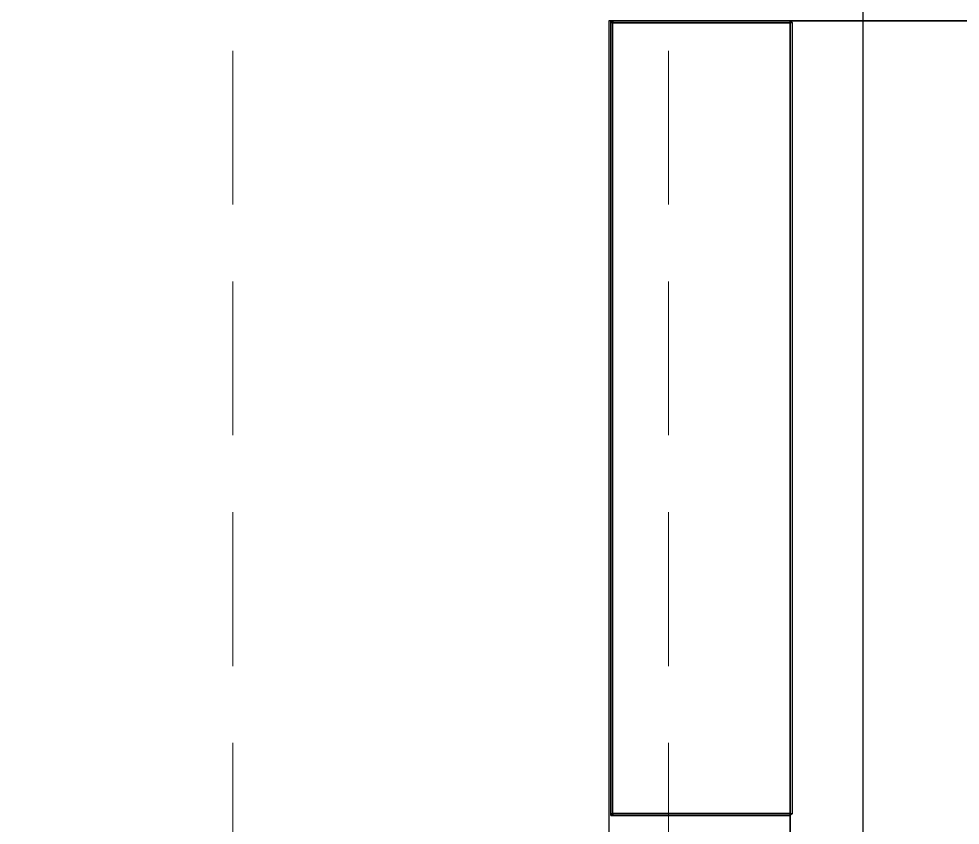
# Model space of a CAD drawing. Header units: millimetres. Extents: x -5841 to 140562, y 1006 to 102310.
# Drawn here: x 102466.7 to 102933, y 15010.3 to 15409.7 of the extents above; entities that cross this region are included whole.
import ezdxf

# ---------------------------------------------------------------- set-up
doc = ezdxf.new("R2010")
doc.units = ezdxf.units.MM
doc.header["$LTSCALE"] = 10
for name, color, linetype in [('PDF18_0', 7, 'Continuous'), ('PDF18_1-EeAa_3D-01', 7, 'Continuous'), ('PDF18_1-Electrical_App-01', 7, 'Continuous')]:
    doc.layers.add(name, color=color, linetype=linetype)
for name, color, linetype, true_color in [('PDF18_1-Cab-01', 7, 'Continuous', 0x545454), ('PDF18_1-Cab_2D-01', 7, 'Continuous', 0x545454), ('PDF18_KD - WALL - LOADBEARING', 7, 'Continuous', 0xc0ab87)]:
    doc.layers.add(name, color=color, linetype=linetype, true_color=true_color)
picture_1 = doc.add_image_def('image2.png', size_in_pixel=(2281, 605))

msp = doc.modelspace()

# ---------------------------------------------------------------- linework, layer by layer
at = {"layer": 'PDF18_0', "color": 0, "lineweight": 0, "true_color": 0x939598}
for points in [[(102572.65914, 15393.8994), (102572.65914, 15317.70133)], [(102788.55367, 15317.70133), (102788.55367, 15393.8994)], [(102572.65914, 15279.6023), (102572.65914, 15203.40423)], [(102788.55367, 15203.40423), (102788.55367, 15279.6023)], [(102572.65914, 15165.30519), (102572.65914, 15089.10712)], [(102788.55367, 15089.10712), (102788.55367, 15165.30519)], [(102572.65914, 15051.00809), (102572.65914, 14974.81002)], [(102788.55367, 14974.81002), (102788.55367, 15051.00809)]]:
    msp.add_lwpolyline(points, dxfattribs=at)
at = {"layer": 'PDF18_1-Cab-01', "lineweight": 25}
for points in [[(102884.85957, 15599.21087), (102884.85957, 14329.24303), (103488.09429, 14329.24303), (103488.09429, 15599.21087)], [(102884.85957, 15426.70691), (102884.85957, 14496.45546), (103488.09429, 14496.45546), (103488.09429, 15426.70691)]]:
    msp.add_lwpolyline(points, close=True, dxfattribs=at)
at = {"layer": 'PDF18_1-Cab_2D-01', "lineweight": 25}
for points in [[(103488.09429, 15599.21087), (102884.85957, 15599.21087), (102884.85957, 14329.24303), (103488.09429, 14329.24303)], [(103488.09429, 15426.70691), (102884.85957, 15426.70691), (102884.85957, 14496.45546), (103488.09429, 14496.45546)]]:
    msp.add_lwpolyline(points, close=True, dxfattribs=at)
at = {"layer": 'PDF18_1-EeAa_3D-01', "lineweight": 25}
for points in [[(102759.9794, 15408.7157), (102848.87714, 15408.7157), (102761.0377, 15408.7157)], [(102761.0377, 15407.65739), (102848.87714, 15407.65739), (102848.87714, 15016.08397), (102761.0377, 15016.08397), (102761.0377, 15407.65739), (102759.9794, 15407.65739), (102761.0377, 15408.7157)], [(102759.9794, 15016.08397), (102848.87714, 15016.08397), (102848.87714, 15407.65739), (102759.9794, 15407.65739)], [(102759.9794, 15016.08397), (102759.9794, 15017.14228), (102759.9794, 15406.59908), (102759.9794, 15017.14228), (102759.9794, 15016.08397), (102759.9794, 15407.65739), (102759.9794, 15406.59908), (102759.9794, 15407.65739)], [(102971.6407, 15408.7157), (102848.87714, 15408.7157), (102848.87714, 14511.27175), (102971.6407, 14511.27175), (102848.87714, 14511.27175), (102848.87714, 15408.7157), (102971.6407, 15408.7157), (102971.6407, 14511.27175)], [(102848.87714, 15408.7157), (102849.93545, 15407.65739), (102848.87714, 15407.65739)], [(102849.93545, 15016.08397), (102849.93545, 15407.65739), (102848.87714, 15407.65739), (102848.87714, 15016.08397)], [(102761.0377, 15016.08397), (102761.0377, 15015.02566), (102759.9794, 15016.08397)], [(102848.87714, 15015.02566), (102759.9794, 15015.02566), (102761.0377, 15015.02566)], [(102849.93545, 15016.08397), (102848.87714, 15015.02566), (102848.87714, 15016.08397)]]:
    msp.add_lwpolyline(points, close=True, dxfattribs=at)
for points in [[(102759.9794, 15407.65739), (102759.9794, 15408.7157), (102759.9794, 15407.65739)], [(102759.9794, 15408.7157), (102759.9794, 15408.7157)], [(102759.9794, 15407.65739), (102759.9794, 15407.65739)], [(102759.9794, 15407.65739), (102759.9794, 15407.65739)], [(102759.9794, 15407.65739), (102759.9794, 15407.65739)], [(102759.9794, 15406.59908), (102759.9794, 15406.59908)], [(102761.0377, 15408.7157), (102761.0377, 15408.7157)], [(102761.0377, 15407.65739), (102761.0377, 15407.65739)], [(102848.87714, 15408.7157), (102848.87714, 15408.7157)], [(102848.87714, 15408.7157), (102848.87714, 15407.65739), (102848.87714, 15408.7157)], [(102848.87714, 15408.7157), (102848.87714, 15408.7157)], [(102848.87714, 15407.65739), (102848.87714, 15407.65739)], [(102848.87714, 15407.65739), (102848.87714, 15407.65739)], [(102848.87714, 15407.65739), (102848.87714, 15407.65739)], [(102849.93545, 15407.65739), (102849.93545, 15407.65739)], [(102759.9794, 15017.14228), (102759.9794, 15017.14228)], [(102759.9794, 15015.02566), (102759.9794, 15016.08397), (102759.9794, 15015.02566)], [(102759.9794, 15016.08397), (102759.9794, 15016.08397)], [(102759.9794, 15016.08397), (102759.9794, 15016.08397)], [(102759.9794, 15016.08397), (102759.9794, 15016.08397)], [(102759.9794, 15016.08397), (102759.9794, 15016.08397)], [(102759.9794, 15015.02566), (102759.9794, 15015.02566)], [(102761.0377, 15016.08397), (102761.0377, 15016.08397)], [(102761.0377, 15015.02566), (102761.0377, 15015.02566)], [(102848.87714, 15016.08397), (102848.87714, 15015.02566), (102848.87714, 15016.08397)], [(102848.87714, 15016.08397), (102848.87714, 15016.08397)], [(102848.87714, 15016.08397), (102848.87714, 15016.08397)], [(102848.87714, 15016.08397), (102848.87714, 15016.08397)], [(102848.87714, 15015.02566), (102848.87714, 15015.02566)], [(102848.87714, 15015.02566), (102848.87714, 15015.02566)], [(102849.93545, 15016.08397), (102849.93545, 15016.08397)]]:
    msp.add_lwpolyline(points, dxfattribs=at)
at = {"layer": 'PDF18_1-Electrical_App-01', "lineweight": 25}
msp.add_lwpolyline([(102758.92109, 15408.7157), (102758.92109, 14508.09683), (103489.1526, 14508.09683), (103489.1526, 15408.7157)], close=True, dxfattribs=at)

# ---------------------------------------------------------------- pictures from other files: only their frames are drawn
at = {"layer": 'PDF18_KD - WALL - LOADBEARING', "color": 0, "true_color": 0xf8d731}
image = msp.add_image(picture_1, insert=(103577.35701, 14518.22988), size_in_units=(7242.28661, 1920.90442), rotation=90, dxfattribs=at)
image.dxf.flags = 15

doc.saveas('drawing.dxf')
